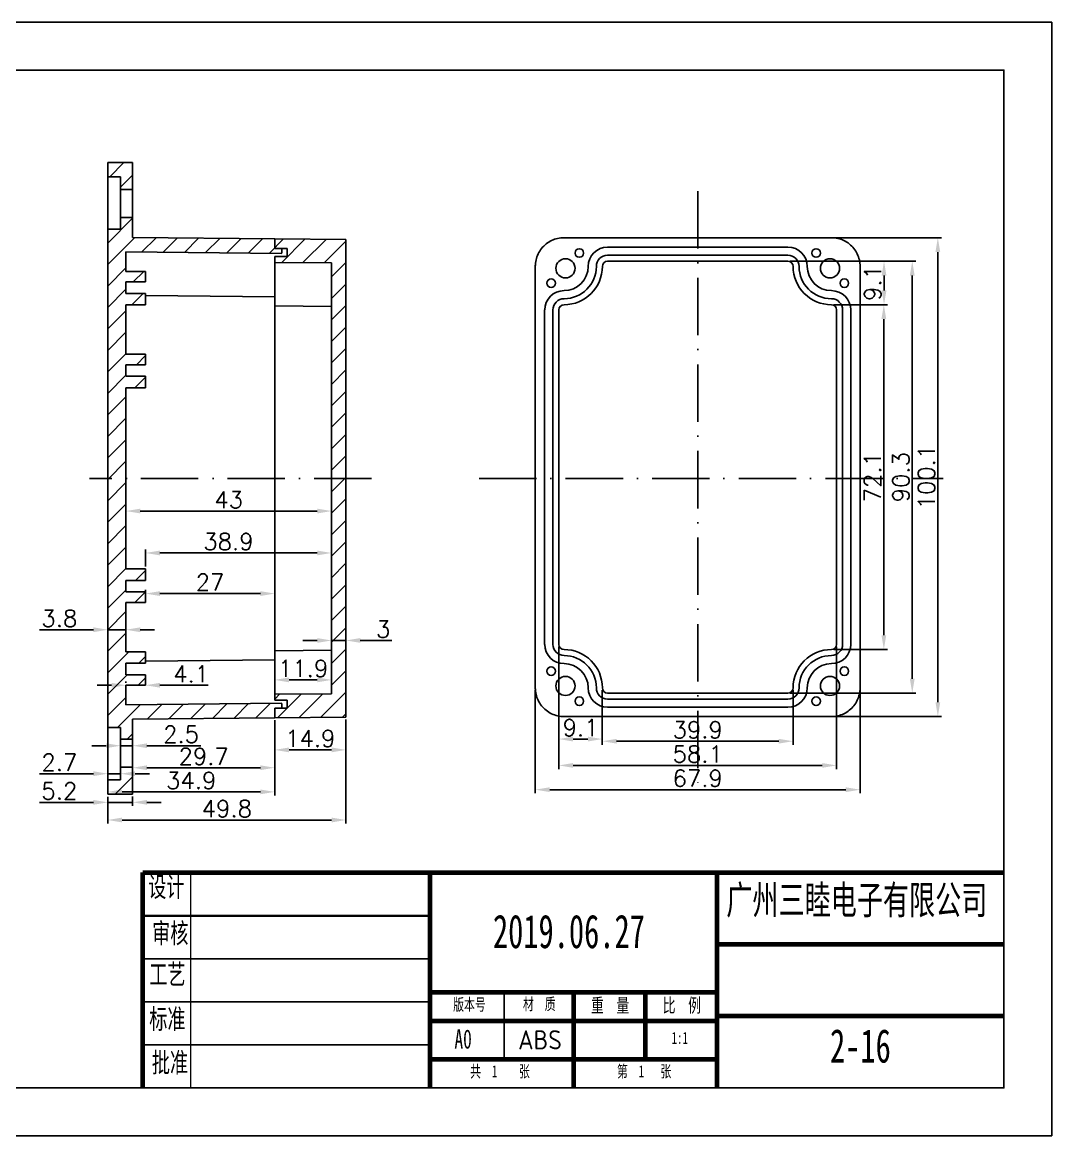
# Model space of a CAD drawing. Header units: millimetres. Extents: x -3078 to -2716, y 3168 to 3401.
# Drawn here: x -2931.1 to -2715.8, y 3168.4 to 3401.2 of the extents above; entities that cross this region are included whole.
import ezdxf

# ---------------------------------------------------------------- set-up
doc = ezdxf.new("R2010")
doc.units = ezdxf.units.MM
doc.linetypes.add('ACAD_ISO02W100', pattern=[15, 12, -3])
doc.linetypes.add('ACAD_ISO10W100', pattern=[18, 12, -3, 0, -3])
for name, color, linetype in [('02___PRT_ALL_AXES', 7, 'Continuous'), ('中心线', 1, 'ACAD_ISO10W100'), ('假想线', 6, 'ACAD_ISO02W100')]:
    doc.layers.add(name, color=color, linetype=linetype)
for name, color, linetype, lineweight in [('CAXA0', 7, 'Continuous', 70), ('图框_外框线', 7, 'Continuous', 0), ('标注', 3, 'Continuous', 0), ('绘图', 7, 'Continuous', 35)]:
    doc.layers.add(name, color=color, linetype=linetype, lineweight=lineweight)
doc.styles.get("Standard").update_dxf_attribs({"font": 'txt.shx'})
doc.styles.add('字母与数字', font='isocp.shx', dxfattribs={"height": 0.96, "bigfont": '@extfont2.shx'})
doc.styles.add('标准', font='', dxfattribs={"width": 0.667})
doc.styles.get('标准').set_extended_font_data('FangSong_GB2312')
doc.dimstyles.new('ISO-25', dxfattribs={"dimtxt": 2.5, "dimasz": 2, "dimexe": 1.25, "dimexo": 0.625, "dimtad": 1, "dimdsep": 46, "dimtxsty": 'Standard', "dimcen": 2.5, "dimclrt": 256, "dimadec": 0, "dimazin": 0, "dimtfac": 1, "dimtmove": 0, "dimatfit": 3, "dimfxl": 1, "dimarcsym": 0})

# ---------------------------------------------------------------- blocks, each defined once
blk = doc.blocks.new('*D42')
at = {"layer": 'Defpoints', "color": 0, "lineweight": 25, "transparency": 16777216}
for p in [(-2818.9, 3271.15), (-2809.8, 3262.05), (-2809.8, 3251.35)]:
    blk.add_point(p, dxfattribs=at)
at = {"layer": '标注', "color": 0, "lineweight": -2, "transparency": 16777216}
for p, q in [((-2818.9, 3270.65), (-2818.9, 3250.6)), ((-2809.8, 3261.55), (-2809.8, 3250.6)), ((-2815.9, 3251.35), (-2812.8, 3251.35))]:
    blk.add_line(p, q, dxfattribs=at)
at = {"layer": '标注', "color": 0, "lineweight": 25, "transparency": 16777216}
for points in [[(-2815.9, 3251.85), (-2815.9, 3250.85), (-2818.9, 3251.35)], [(-2812.8, 3251.85), (-2812.8, 3250.85), (-2809.8, 3251.35)]]:
    blk.add_solid(points, dxfattribs=at)
at = {"layer": '标注', "lineweight": 25, "transparency": 16777216, "insert": (-2814.35, 3253.73), "char_height": 3.5, "attachment_point": 5}
blk.add_mtext('9.1', dxfattribs=at)
blk = doc.blocks.new('*D43')
at = {"layer": 'Defpoints', "color": 0, "lineweight": 25, "transparency": 16777216}
for p in [(-2809.8, 3262.05), (-2769.91, 3262.05), (-2769.91, 3250.9)]:
    blk.add_point(p, dxfattribs=at)
at = {"layer": '标注', "color": 0, "lineweight": -2, "transparency": 16777216}
for p, q in [((-2809.8, 3261.55), (-2809.8, 3250.15)), ((-2769.91, 3261.55), (-2769.91, 3250.15)), ((-2806.8, 3250.9), (-2772.91, 3250.9))]:
    blk.add_line(p, q, dxfattribs=at)
at = {"layer": '标注', "color": 0, "lineweight": 25, "transparency": 16777216}
for points in [[(-2806.8, 3251.4), (-2806.8, 3250.4), (-2809.8, 3250.9)], [(-2772.91, 3251.4), (-2772.91, 3250.4), (-2769.91, 3250.9)]]:
    blk.add_solid(points, dxfattribs=at)
at = {"layer": '标注', "lineweight": 25, "transparency": 16777216, "insert": (-2789.85, 3253.27), "char_height": 3.5, "attachment_point": 5}
blk.add_mtext('39.9', dxfattribs=at)
blk = doc.blocks.new('*D44')
at = {"layer": 'Defpoints', "color": 0, "lineweight": 25, "transparency": 16777216}
for p in [(-2818.9, 3271.15), (-2760.81, 3271.15), (-2760.81, 3245.84)]:
    blk.add_point(p, dxfattribs=at)
at = {"layer": '标注', "color": 0, "lineweight": -2, "transparency": 16777216}
for p, q in [((-2818.9, 3270.65), (-2818.9, 3245.09)), ((-2760.81, 3270.65), (-2760.81, 3245.09)), ((-2815.9, 3245.84), (-2763.81, 3245.84))]:
    blk.add_line(p, q, dxfattribs=at)
at = {"layer": '标注', "color": 0, "lineweight": 25, "transparency": 16777216}
for points in [[(-2815.9, 3246.34), (-2815.9, 3245.34), (-2818.9, 3245.84)], [(-2763.81, 3246.34), (-2763.81, 3245.34), (-2760.81, 3245.84)]]:
    blk.add_solid(points, dxfattribs=at)
at = {"layer": '标注', "lineweight": 25, "transparency": 16777216, "insert": (-2789.85, 3248.21), "char_height": 3.5, "attachment_point": 5}
blk.add_mtext('58.1', dxfattribs=at)
blk = doc.blocks.new('*D45')
at = {"layer": 'Defpoints', "color": 0, "lineweight": 25, "transparency": 16777216}
for p in [(-2823.8, 3262.05), (-2755.9, 3262.05), (-2755.9, 3240.77)]:
    blk.add_point(p, dxfattribs=at)
at = {"layer": '标注', "color": 0, "lineweight": -2, "transparency": 16777216}
for p, q in [((-2823.8, 3261.55), (-2823.8, 3240.02)), ((-2755.9, 3261.55), (-2755.9, 3240.02)), ((-2820.8, 3240.77), (-2758.9, 3240.77))]:
    blk.add_line(p, q, dxfattribs=at)
at = {"layer": '标注', "color": 0, "lineweight": 25, "transparency": 16777216}
for points in [[(-2820.8, 3241.27), (-2820.8, 3240.27), (-2823.8, 3240.77)], [(-2758.9, 3241.27), (-2758.9, 3240.27), (-2755.9, 3240.77)]]:
    blk.add_solid(points, dxfattribs=at)
at = {"layer": '标注', "lineweight": 25, "transparency": 16777216, "insert": (-2789.85, 3243.15), "char_height": 3.5, "attachment_point": 5}
blk.add_mtext('67.9', dxfattribs=at)
blk = doc.blocks.new('*D46')
at = {"layer": 'Defpoints', "color": 0, "lineweight": 25, "transparency": 16777216}
for p in [(-2771, 3351.24), (-2761.9, 3342.14), (-2750.9, 3342.14)]:
    blk.add_point(p, dxfattribs=at)
at = {"layer": '标注', "color": 0, "lineweight": -2, "transparency": 16777216}
for p, q in [((-2770.5, 3351.24), (-2750.15, 3351.24)), ((-2750.9, 3348.24), (-2750.9, 3345.14)), ((-2761.4, 3342.14), (-2750.15, 3342.14))]:
    blk.add_line(p, q, dxfattribs=at)
at = {"layer": '标注', "color": 0, "lineweight": 25, "transparency": 16777216}
for points in [[(-2751.4, 3348.24), (-2750.4, 3348.24), (-2750.9, 3351.24)], [(-2751.4, 3345.14), (-2750.4, 3345.14), (-2750.9, 3342.14)]]:
    blk.add_solid(points, dxfattribs=at)
at = {"layer": '标注', "lineweight": 25, "transparency": 16777216, "insert": (-2753.27, 3346.69), "char_height": 3.5, "attachment_point": 5, "rotation": 90}
blk.add_mtext('9.1', dxfattribs=at)
blk = doc.blocks.new('*D47')
at = {"layer": 'Defpoints', "color": 0, "lineweight": 25, "transparency": 16777216}
for p in [(-2761.9, 3342.14), (-2761.9, 3270.06), (-2750.94, 3270.06)]:
    blk.add_point(p, dxfattribs=at)
at = {"layer": '标注', "color": 0, "lineweight": -2, "transparency": 16777216}
for p, q in [((-2761.4, 3342.14), (-2750.19, 3342.14)), ((-2750.94, 3339.14), (-2750.94, 3273.06)), ((-2761.4, 3270.06), (-2750.19, 3270.06))]:
    blk.add_line(p, q, dxfattribs=at)
at = {"layer": '标注', "color": 0, "lineweight": 25, "transparency": 16777216}
for points in [[(-2751.44, 3339.14), (-2750.44, 3339.14), (-2750.94, 3342.14)], [(-2751.44, 3273.06), (-2750.44, 3273.06), (-2750.94, 3270.06)]]:
    blk.add_solid(points, dxfattribs=at)
at = {"layer": '标注', "lineweight": 25, "transparency": 16777216, "insert": (-2753.31, 3306.1), "char_height": 3.5, "attachment_point": 5, "rotation": 90}
blk.add_mtext('72.1', dxfattribs=at)
blk = doc.blocks.new('*D48')
at = {"layer": 'Defpoints', "color": 0, "lineweight": 25, "transparency": 16777216}
for p in [(-2771, 3351.24), (-2771, 3260.96), (-2745, 3260.96)]:
    blk.add_point(p, dxfattribs=at)
at = {"layer": '标注', "color": 0, "lineweight": -2, "transparency": 16777216}
for p, q in [((-2770.5, 3351.24), (-2744.25, 3351.24)), ((-2745, 3348.24), (-2745, 3263.96)), ((-2770.5, 3260.96), (-2744.25, 3260.96))]:
    blk.add_line(p, q, dxfattribs=at)
at = {"layer": '标注', "color": 0, "lineweight": 25, "transparency": 16777216}
for points in [[(-2745.5, 3348.24), (-2744.5, 3348.24), (-2745, 3351.24)], [(-2745.5, 3263.96), (-2744.5, 3263.96), (-2745, 3260.96)]]:
    blk.add_solid(points, dxfattribs=at)
at = {"layer": '标注', "lineweight": 25, "transparency": 16777216, "insert": (-2747.37, 3306.1), "char_height": 3.5, "attachment_point": 5, "rotation": 90}
blk.add_mtext('90.3', dxfattribs=at)
blk = doc.blocks.new('*D49')
at = {"layer": 'Defpoints', "color": 0, "lineweight": 25, "transparency": 16777216}
for p in [(-2761.9, 3356.15), (-2761.9, 3256.05), (-2739.65, 3256.05)]:
    blk.add_point(p, dxfattribs=at)
at = {"layer": '标注', "color": 0, "lineweight": -2, "transparency": 16777216}
for p, q in [((-2761.4, 3356.15), (-2738.9, 3356.15)), ((-2739.65, 3353.15), (-2739.65, 3259.05)), ((-2761.4, 3256.05), (-2738.9, 3256.05))]:
    blk.add_line(p, q, dxfattribs=at)
at = {"layer": '标注', "color": 0, "lineweight": 25, "transparency": 16777216}
for points in [[(-2740.15, 3353.15), (-2739.15, 3353.15), (-2739.65, 3356.15)], [(-2740.15, 3259.05), (-2739.15, 3259.05), (-2739.65, 3256.05)]]:
    blk.add_solid(points, dxfattribs=at)
at = {"layer": '标注', "lineweight": 25, "transparency": 16777216, "insert": (-2742.03, 3306.1), "char_height": 3.5, "attachment_point": 5, "rotation": 90}
blk.add_mtext('100.1', dxfattribs=at)
blk = doc.blocks.new('*D104')
at = {"layer": 'Defpoints', "color": 0, "lineweight": 25, "transparency": 16777216}
for p in [(-2913.19, 3244.11), (-2913.19, 3242.8), (-2910.49, 3242.8)]:
    blk.add_point(p, dxfattribs=at)
at = {"layer": '标注', "color": 0, "lineweight": -2, "transparency": 16777216}
for p, q in [((-2913.19, 3243.3), (-2913.19, 3244.86)), ((-2910.49, 3243.3), (-2910.49, 3244.86)), ((-2916.19, 3244.11), (-2927.44, 3244.11)), ((-2910.49, 3244.11), (-2913.19, 3244.11)), ((-2907.49, 3244.11), (-2904.49, 3244.11))]:
    blk.add_line(p, q, dxfattribs=at)
at = {"layer": '标注', "color": 0, "lineweight": 25, "transparency": 16777216}
for points in [[(-2916.19, 3244.61), (-2916.19, 3243.61), (-2913.19, 3244.11)], [(-2907.49, 3244.61), (-2907.49, 3243.61), (-2910.49, 3244.11)]]:
    blk.add_solid(points, dxfattribs=at)
at = {"layer": '标注', "lineweight": 25, "transparency": 16777216, "insert": (-2923.31, 3246.49), "char_height": 3.5, "attachment_point": 5}
blk.add_mtext('2.7', dxfattribs=at)
blk = doc.blocks.new('*D105')
at = {"layer": 'Defpoints', "color": 0, "lineweight": 25, "transparency": 16777216}
for p in [(-2910.49, 3251.3), (-2907.99, 3251.3), (-2907.99, 3249.96)]:
    blk.add_point(p, dxfattribs=at)
at = {"layer": '标注', "color": 0, "lineweight": -2, "transparency": 16777216}
for p, q in [((-2913.49, 3249.96), (-2916.49, 3249.96)), ((-2910.49, 3250.8), (-2910.49, 3249.21)), ((-2910.49, 3249.96), (-2907.99, 3249.96)), ((-2907.99, 3250.8), (-2907.99, 3249.21)), ((-2904.99, 3249.96), (-2893.74, 3249.96))]:
    blk.add_line(p, q, dxfattribs=at)
at = {"layer": '标注', "color": 0, "lineweight": 25, "transparency": 16777216}
for points in [[(-2913.49, 3250.46), (-2913.49, 3249.46), (-2910.49, 3249.96)], [(-2904.99, 3250.46), (-2904.99, 3249.46), (-2907.99, 3249.96)]]:
    blk.add_solid(points, dxfattribs=at)
at = {"layer": '标注', "lineweight": 25, "transparency": 16777216, "insert": (-2897.86, 3252.34), "char_height": 3.5, "attachment_point": 5}
blk.add_mtext('2.5', dxfattribs=at)
blk = doc.blocks.new('*D106')
at = {"layer": 'Defpoints', "color": 0, "lineweight": 25, "transparency": 16777216}
for p in [(-2907.99, 3255.5), (-2878.29, 3255.8), (-2878.29, 3245.36)]:
    blk.add_point(p, dxfattribs=at)
at = {"layer": '标注', "color": 0, "lineweight": -2, "transparency": 16777216}
for p, q in [((-2907.99, 3255), (-2907.99, 3244.61)), ((-2878.29, 3255.3), (-2878.29, 3244.61)), ((-2904.99, 3245.36), (-2881.29, 3245.36))]:
    blk.add_line(p, q, dxfattribs=at)
at = {"layer": '标注', "color": 0, "lineweight": 25, "transparency": 16777216}
for points in [[(-2904.99, 3245.86), (-2904.99, 3244.86), (-2907.99, 3245.36)], [(-2881.29, 3245.86), (-2881.29, 3244.86), (-2878.29, 3245.36)]]:
    blk.add_solid(points, dxfattribs=at)
at = {"layer": '标注', "lineweight": 25, "transparency": 16777216, "insert": (-2893.14, 3247.73), "char_height": 3.5, "attachment_point": 5}
blk.add_mtext('29.7', dxfattribs=at)
blk = doc.blocks.new('*D107')
at = {"layer": 'Defpoints', "color": 0, "lineweight": 25, "transparency": 16777216}
for p in [(-2878.29, 3255.8), (-2863.39, 3255.95), (-2863.39, 3249.09)]:
    blk.add_point(p, dxfattribs=at)
at = {"layer": '标注', "color": 0, "lineweight": -2, "transparency": 16777216}
for p, q in [((-2878.29, 3255.3), (-2878.29, 3248.34)), ((-2863.39, 3255.45), (-2863.39, 3248.34)), ((-2875.29, 3249.09), (-2866.39, 3249.09))]:
    blk.add_line(p, q, dxfattribs=at)
at = {"layer": '标注', "color": 0, "lineweight": 25, "transparency": 16777216}
for points in [[(-2875.29, 3249.59), (-2875.29, 3248.59), (-2878.29, 3249.09)], [(-2866.39, 3249.59), (-2866.39, 3248.59), (-2863.39, 3249.09)]]:
    blk.add_solid(points, dxfattribs=at)
at = {"layer": '标注', "lineweight": 25, "transparency": 16777216, "insert": (-2870.84, 3251.46), "char_height": 3.5, "attachment_point": 5}
blk.add_mtext('14.9', dxfattribs=at)
blk = doc.blocks.new('*D108')
at = {"layer": 'Defpoints', "color": 0, "lineweight": 25, "transparency": 16777216}
for p in [(-2913.19, 3239.8), (-2907.99, 3239.85), (-2907.99, 3238.12)]:
    blk.add_point(p, dxfattribs=at)
at = {"layer": '标注', "color": 0, "lineweight": -2, "transparency": 16777216}
for p, q in [((-2916.19, 3238.12), (-2927.44, 3238.12)), ((-2913.19, 3239.3), (-2913.19, 3237.37)), ((-2907.99, 3238.12), (-2913.19, 3238.12)), ((-2907.99, 3239.35), (-2907.99, 3237.37)), ((-2904.99, 3238.12), (-2901.99, 3238.12))]:
    blk.add_line(p, q, dxfattribs=at)
at = {"layer": '标注', "color": 0, "lineweight": 25, "transparency": 16777216}
for points in [[(-2916.19, 3238.62), (-2916.19, 3237.62), (-2913.19, 3238.12)], [(-2904.99, 3238.62), (-2904.99, 3237.62), (-2907.99, 3238.12)]]:
    blk.add_solid(points, dxfattribs=at)
at = {"layer": '标注', "lineweight": 25, "transparency": 16777216, "insert": (-2923.31, 3240.49), "char_height": 3.5, "attachment_point": 5}
blk.add_mtext('5.2', dxfattribs=at)
blk = doc.blocks.new('*D109')
at = {"layer": 'Defpoints', "color": 0, "lineweight": 25, "transparency": 16777216}
for p in [(-2863.39, 3255.95), (-2913.19, 3239.8), (-2863.39, 3234.43)]:
    blk.add_point(p, dxfattribs=at)
at = {"layer": '标注', "color": 0, "lineweight": -2, "transparency": 16777216}
for p, q in [((-2863.39, 3255.45), (-2863.39, 3233.68)), ((-2913.19, 3239.3), (-2913.19, 3233.68)), ((-2910.19, 3234.43), (-2866.39, 3234.43))]:
    blk.add_line(p, q, dxfattribs=at)
at = {"layer": '标注', "color": 0, "lineweight": 25, "transparency": 16777216}
for points in [[(-2910.19, 3234.93), (-2910.19, 3233.93), (-2913.19, 3234.43)], [(-2866.39, 3234.93), (-2866.39, 3233.93), (-2863.39, 3234.43)]]:
    blk.add_solid(points, dxfattribs=at)
at = {"layer": '标注', "lineweight": 25, "transparency": 16777216, "insert": (-2888.29, 3236.8), "char_height": 3.5, "attachment_point": 5}
blk.add_mtext('49.8', dxfattribs=at)
blk = doc.blocks.new('*D110')
at = {"layer": 'Defpoints', "color": 0, "lineweight": 25, "transparency": 16777216}
for p in [(-2878.29, 3255.8), (-2878.29, 3240.31), (-2913.19, 3239.8)]:
    blk.add_point(p, dxfattribs=at)
at = {"layer": '标注', "color": 0, "lineweight": -2, "transparency": 16777216}
for p, q in [((-2878.29, 3255.3), (-2878.29, 3239.56)), ((-2913.19, 3240.3), (-2913.19, 3241.06)), ((-2910.19, 3240.31), (-2881.29, 3240.31))]:
    blk.add_line(p, q, dxfattribs=at)
at = {"layer": '标注', "color": 0, "lineweight": 25, "transparency": 16777216}
for points in [[(-2910.19, 3240.81), (-2910.19, 3239.81), (-2913.19, 3240.31)], [(-2881.29, 3240.81), (-2881.29, 3239.81), (-2878.29, 3240.31)]]:
    blk.add_solid(points, dxfattribs=at)
at = {"layer": '标注', "lineweight": 25, "transparency": 16777216, "insert": (-2895.74, 3242.68), "char_height": 3.5, "attachment_point": 5}
blk.add_mtext('34.9', dxfattribs=at)
blk = doc.blocks.new('*D111')
at = {"layer": 'Defpoints', "color": 0, "lineweight": 25, "transparency": 16777216}
for p in [(-2909.39, 3262.6), (-2905.29, 3262.6), (-2905.29, 3262.6)]:
    blk.add_point(p, dxfattribs=at)
at = {"layer": '标注', "color": 0, "lineweight": -2, "transparency": 16777216}
for p, q in [((-2909.39, 3263.1), (-2909.39, 3263.35)), ((-2905.29, 3263.1), (-2905.29, 3263.35)), ((-2912.39, 3262.6), (-2915.39, 3262.6)), ((-2909.39, 3262.6), (-2905.29, 3262.6)), ((-2902.29, 3262.6), (-2892.2, 3262.6))]:
    blk.add_line(p, q, dxfattribs=at)
at = {"layer": '标注', "color": 0, "lineweight": 25, "transparency": 16777216}
for points in [[(-2912.39, 3263.1), (-2912.39, 3262.1), (-2909.39, 3262.6)], [(-2902.29, 3263.1), (-2902.29, 3262.1), (-2905.29, 3262.6)]]:
    blk.add_solid(points, dxfattribs=at)
at = {"layer": '标注', "lineweight": 25, "transparency": 16777216, "insert": (-2895.75, 3264.97), "char_height": 3.5, "attachment_point": 5}
blk.add_mtext('4.1', dxfattribs=at)
blk = doc.blocks.new('*D112')
at = {"layer": 'Defpoints', "color": 0, "lineweight": 25, "transparency": 16777216}
for p in [(-2913.19, 3274.2), (-2913.19, 3269.6), (-2909.39, 3269.6)]:
    blk.add_point(p, dxfattribs=at)
at = {"layer": '标注', "color": 0, "lineweight": -2, "transparency": 16777216}
for p, q in [((-2913.19, 3270.1), (-2913.19, 3274.95)), ((-2909.39, 3270.1), (-2909.39, 3274.95)), ((-2916.19, 3274.2), (-2927.44, 3274.2)), ((-2909.39, 3274.2), (-2913.19, 3274.2)), ((-2906.39, 3274.2), (-2903.39, 3274.2))]:
    blk.add_line(p, q, dxfattribs=at)
at = {"layer": '标注', "color": 0, "lineweight": 25, "transparency": 16777216}
for points in [[(-2916.19, 3274.7), (-2916.19, 3273.7), (-2913.19, 3274.2)], [(-2906.39, 3274.7), (-2906.39, 3273.7), (-2909.39, 3274.2)]]:
    blk.add_solid(points, dxfattribs=at)
at = {"layer": '标注', "lineweight": 25, "transparency": 16777216, "insert": (-2923.31, 3276.57), "char_height": 3.5, "attachment_point": 5}
blk.add_mtext('3.8', dxfattribs=at)
blk = doc.blocks.new('*D113')
at = {"layer": 'Defpoints', "color": 0, "lineweight": 25, "transparency": 16777216}
for p in [(-2878.29, 3281.76), (-2905.29, 3279.9), (-2878.29, 3279.9)]:
    blk.add_point(p, dxfattribs=at)
at = {"layer": '标注', "color": 0, "lineweight": -2, "transparency": 16777216}
for p, q in [((-2905.29, 3280.4), (-2905.29, 3282.51)), ((-2902.29, 3281.76), (-2881.29, 3281.76)), ((-2878.29, 3280.4), (-2878.29, 3282.51))]:
    blk.add_line(p, q, dxfattribs=at)
at = {"layer": '标注', "color": 0, "lineweight": 25, "transparency": 16777216}
for points in [[(-2902.29, 3282.26), (-2902.29, 3281.26), (-2905.29, 3281.76)], [(-2881.29, 3282.26), (-2881.29, 3281.26), (-2878.29, 3281.76)]]:
    blk.add_solid(points, dxfattribs=at)
at = {"layer": '标注', "lineweight": 25, "transparency": 16777216, "insert": (-2891.79, 3284.13), "char_height": 3.5, "attachment_point": 5}
blk.add_mtext('27', dxfattribs=at)
blk = doc.blocks.new('*D114')
at = {"layer": 'Defpoints', "color": 0, "lineweight": 25, "transparency": 16777216}
for p in [(-2866.39, 3263.72), (-2866.39, 3260.82), (-2878.29, 3260.7)]:
    blk.add_point(p, dxfattribs=at)
at = {"layer": '标注', "color": 0, "lineweight": -2, "transparency": 16777216}
for p, q in [((-2878.29, 3261.2), (-2878.29, 3264.47)), ((-2875.29, 3263.72), (-2869.39, 3263.72)), ((-2866.39, 3261.32), (-2866.39, 3264.47))]:
    blk.add_line(p, q, dxfattribs=at)
at = {"layer": '标注', "color": 0, "lineweight": 25, "transparency": 16777216}
for points in [[(-2875.29, 3264.22), (-2875.29, 3263.22), (-2878.29, 3263.72)], [(-2869.39, 3264.22), (-2869.39, 3263.22), (-2866.39, 3263.72)]]:
    blk.add_solid(points, dxfattribs=at)
at = {"layer": '标注', "lineweight": 25, "transparency": 16777216, "insert": (-2872.34, 3266.1), "char_height": 3.5, "attachment_point": 5}
blk.add_mtext('11.9', dxfattribs=at)
blk = doc.blocks.new('*D115')
at = {"layer": 'Defpoints', "color": 0, "lineweight": 25, "transparency": 16777216}
for p in [(-2863.39, 3271.96), (-2866.39, 3269.92), (-2863.39, 3269.95)]:
    blk.add_point(p, dxfattribs=at)
at = {"layer": '标注', "color": 0, "lineweight": -2, "transparency": 16777216}
for p, q in [((-2866.39, 3270.42), (-2866.39, 3272.71)), ((-2863.39, 3270.45), (-2863.39, 3272.71)), ((-2869.39, 3271.96), (-2872.39, 3271.96)), ((-2866.39, 3271.96), (-2863.39, 3271.96)), ((-2860.39, 3271.96), (-2853.8, 3271.96))]:
    blk.add_line(p, q, dxfattribs=at)
at = {"layer": '标注', "color": 0, "lineweight": 25, "transparency": 16777216}
for points in [[(-2869.39, 3272.46), (-2869.39, 3271.46), (-2866.39, 3271.96)], [(-2860.39, 3272.46), (-2860.39, 3271.46), (-2863.39, 3271.96)]]:
    blk.add_solid(points, dxfattribs=at)
at = {"layer": '标注', "lineweight": 25, "transparency": 16777216, "insert": (-2855.6, 3274.33), "char_height": 3.5, "attachment_point": 5}
blk.add_mtext('3', dxfattribs=at)
blk = doc.blocks.new('*D116')
at = {"layer": 'Defpoints', "color": 0, "lineweight": 25, "transparency": 16777216}
for p in [(-2866.39, 3290.25), (-2905.29, 3286.9), (-2866.39, 3286.9)]:
    blk.add_point(p, dxfattribs=at)
at = {"layer": '标注', "color": 0, "lineweight": -2, "transparency": 16777216}
for p, q in [((-2905.29, 3287.4), (-2905.29, 3291)), ((-2902.29, 3290.25), (-2869.39, 3290.25)), ((-2866.39, 3287.4), (-2866.39, 3291))]:
    blk.add_line(p, q, dxfattribs=at)
at = {"layer": '标注', "color": 0, "lineweight": 25, "transparency": 16777216}
for points in [[(-2902.29, 3290.75), (-2902.29, 3289.75), (-2905.29, 3290.25)], [(-2869.39, 3290.75), (-2869.39, 3289.75), (-2866.39, 3290.25)]]:
    blk.add_solid(points, dxfattribs=at)
at = {"layer": '标注', "lineweight": 25, "transparency": 16777216, "insert": (-2887.96, 3292.63), "char_height": 3.5, "attachment_point": 5}
blk.add_mtext('38.9', dxfattribs=at)
blk = doc.blocks.new('*D117')
at = {"layer": 'Defpoints', "color": 0, "lineweight": 25, "transparency": 16777216}
for p in [(-2909.39, 3305.85), (-2866.39, 3305.85), (-2866.39, 3299.01)]:
    blk.add_point(p, dxfattribs=at)
at = {"layer": '标注', "color": 0, "lineweight": -2, "transparency": 16777216}
for p, q in [((-2909.39, 3305.35), (-2909.39, 3298.26)), ((-2866.39, 3305.35), (-2866.39, 3298.26)), ((-2906.39, 3299.01), (-2869.39, 3299.01))]:
    blk.add_line(p, q, dxfattribs=at)
at = {"layer": '标注', "color": 0, "lineweight": 25, "transparency": 16777216}
for points in [[(-2906.39, 3299.51), (-2906.39, 3298.51), (-2909.39, 3299.01)], [(-2869.39, 3299.51), (-2869.39, 3298.51), (-2866.39, 3299.01)]]:
    blk.add_solid(points, dxfattribs=at)
at = {"layer": '标注', "lineweight": 25, "transparency": 16777216, "insert": (-2887.89, 3301.38), "char_height": 3.5, "attachment_point": 5}
blk.add_mtext('43', dxfattribs=at)
blk = doc.blocks.new('CAXBLOCK32')
at = {"color": 0, "linetype": 'Continuous', "lineweight": 25, "insert": (141.96, -96.2), "char_height": 6, "attachment_point": 1, "style": '标准'}
blk.add_mtext('{\\fMicrosoft YaHei|b0|i0|c134|p34;广州三睦电子有限公司}', dxfattribs=at)
blk = doc.blocks.new('CAXBLOCK36')
at = {"color": 0, "linetype": 'Continuous', "lineweight": 25, "insert": (130.54, -126.79), "char_height": 2.5, "attachment_point": 1, "style": '标准'}
blk.add_mtext('\\fFangSong_GB2312|b0|i0|p34;1:1', dxfattribs=at)

msp = doc.modelspace()

# ---------------------------------------------------------------- hatches: boundary and pattern name
at = {"layer": '绘图', "lineweight": 25}
h = msp.add_hatch(dxfattribs=at)
h.set_pattern_fill('ANSI31', color=2)
h.paths.add_polyline_path([(-2878.29, 3355.9), (-2907.99, 3356.2), (-2907.99, 3360.4), (-2910.49, 3360.4), (-2910.49, 3357.9), (-2913.19, 3357.9), (-2913.19, 3305.85), (-2909.39, 3305.85), (-2909.39, 3324.8), (-2905.29, 3324.8), (-2905.29, 3327.2), (-2909.39, 3327.2), (-2909.39, 3329.6), (-2905.29, 3329.6), (-2905.29, 3331.8), (-2909.39, 3331.8), (-2909.39, 3342.1), (-2905.29, 3342.1), (-2905.29, 3344.5), (-2909.39, 3344.5), (-2909.39, 3346.9), (-2905.29, 3346.9), (-2905.29, 3349.1), (-2909.39, 3349.1), (-2909.39, 3353.21), (-2876.79, 3352.88), (-2876.79, 3353.9), (-2878.29, 3353.9)])
h.paths.add_polyline_path([(-2907.99, 3371.85), (-2913.19, 3371.9), (-2913.19, 3368.9), (-2910.49, 3368.9), (-2910.49, 3366.2), (-2907.99, 3366.2)])
h.paths.add_polyline_path([(-2863.39, 3355.75), (-2878.29, 3355.9), (-2878.29, 3353.9), (-2876.79, 3353.9), (-2875.69, 3353.9), (-2875.69, 3352.2), (-2878.29, 3352.2), (-2878.29, 3351), (-2866.39, 3350.88), (-2866.39, 3305.85), (-2863.39, 3305.85)])
h.paths.add_polyline_path([(-2863.39, 3305.85), (-2866.39, 3305.85), (-2866.39, 3260.82), (-2878.29, 3260.7), (-2878.29, 3259.5), (-2875.69, 3259.5), (-2875.69, 3257.8), (-2878.29, 3257.8), (-2878.29, 3255.8), (-2863.39, 3255.95)])
h.paths.add_polyline_path([(-2878.29, 3257.8), (-2876.79, 3257.8), (-2876.79, 3258.82), (-2909.39, 3258.49), (-2909.39, 3262.6), (-2905.29, 3262.6), (-2905.29, 3264.8), (-2909.39, 3264.8), (-2909.39, 3267.2), (-2905.29, 3267.2), (-2905.29, 3269.6), (-2909.39, 3269.6), (-2909.39, 3279.9), (-2905.29, 3279.9), (-2905.29, 3282.1), (-2909.39, 3282.1), (-2909.39, 3284.5), (-2905.29, 3284.5), (-2905.29, 3286.9), (-2909.39, 3286.9), (-2909.39, 3305.85), (-2913.19, 3305.85), (-2913.19, 3253.8), (-2910.49, 3253.8), (-2910.49, 3251.3), (-2907.99, 3251.3), (-2907.99, 3255.5), (-2878.29, 3255.8)])
h.paths.add_polyline_path([(-2907.99, 3245.5), (-2910.49, 3245.5), (-2910.49, 3242.8), (-2913.19, 3242.8), (-2913.19, 3239.8), (-2907.99, 3239.85)])

# ---------------------------------------------------------------- linework, layer by layer
at = {"color": 7, "linetype": 'Continuous', "lineweight": 25}
for p, q in [((-2789.85, 3356.15), (-2817.81, 3356.15)), ((-2808.7, 3354.19), (-2789.85, 3354.19)), ((-2789.85, 3356.15), (-2761.9, 3356.15)), ((-2771, 3354.19), (-2789.85, 3354.19)), ((-2808.7, 3352.49), (-2789.85, 3352.49)), ((-2771, 3352.49), (-2789.85, 3352.49)), ((-2808.7, 3351.24), (-2789.85, 3351.24)), ((-2771, 3351.24), (-2789.85, 3351.24)), ((-2755.9, 3350.15), (-2755.9, 3305.6)), ((-2821.85, 3305.6), (-2821.85, 3341.05)), ((-2820.15, 3305.6), (-2820.15, 3341.05)), ((-2818.9, 3305.6), (-2818.9, 3341.05)), ((-2760.81, 3305.6), (-2760.81, 3341.05)), ((-2759.56, 3305.6), (-2759.56, 3341.05)), ((-2757.86, 3305.6), (-2757.86, 3341.05)), ((-2821.85, 3305.6), (-2821.85, 3271.15)), ((-2820.15, 3305.6), (-2820.15, 3271.15)), ((-2818.9, 3305.6), (-2818.9, 3271.15)), ((-2760.81, 3305.6), (-2760.81, 3271.15)), ((-2759.56, 3305.6), (-2759.56, 3271.15)), ((-2757.86, 3305.6), (-2757.86, 3271.15)), ((-2755.9, 3262.05), (-2755.9, 3305.6)), ((-2808.7, 3260.96), (-2789.85, 3260.96)), ((-2771, 3260.96), (-2789.85, 3260.96)), ((-2808.7, 3259.71), (-2789.85, 3259.71)), ((-2771, 3259.71), (-2789.85, 3259.71)), ((-2808.7, 3258.01), (-2789.85, 3258.01)), ((-2771, 3258.01), (-2789.85, 3258.01)), ((-2789.85, 3256.05), (-2817.81, 3256.05)), ((-2789.85, 3256.05), (-2761.9, 3256.05))]:
    msp.add_line(p, q, dxfattribs=at)
at = {"lineweight": 35}
msp.add_line((-2905.84, 3214.43), (-2845.84, 3214.43), dxfattribs=at)
for p, q in [((-2905.84, 3205.43), (-2845.84, 3205.43)), ((-2905.84, 3196.43), (-2845.84, 3196.43)), ((-2905.84, 3187.43), (-2845.84, 3187.43))]:
    msp.add_line(p, q)
at = {"color": 7, "linetype": 'Continuous', "lineweight": 25}
for centre, radius, start, end in [((-2808.7, 3350.15), 4.04, 90, 180), ((-2771, 3350.15), 4.04, 0, 90), ((-2808.7, 3350.15), 2.34, 90, 180), ((-2771, 3350.15), 2.34, 0, 90), ((-2817.8, 3350.15), 8.01, 270, 360), ((-2817.8, 3350.15), 6.76, 270, 360), ((-2817.8, 3350.15), 5.06, 270, 360), ((-2808.7, 3350.15), 1.09, 90, 180), ((-2771, 3350.15), 1.09, 0, 90), ((-2761.9, 3350.15), 8.01, 180, 270), ((-2761.9, 3350.15), 6.76, 180, 270), ((-2761.9, 3350.15), 5.06, 180, 270), ((-2817.8, 3341.05), 4.04, 90, 180), ((-2761.9, 3341.05), 4.04, 0, 90), ((-2817.8, 3341.05), 2.34, 90, 180), ((-2761.9, 3341.05), 2.34, 0, 90), ((-2817.8, 3341.05), 1.09, 90, 180), ((-2761.9, 3341.05), 1.09, 0, 90), ((-2817.8, 3271.15), 4.04, 180, 270), ((-2817.8, 3271.15), 2.34, 180, 270), ((-2817.8, 3271.15), 1.09, 180, 270), ((-2761.9, 3271.15), 1.09, 270, 0), ((-2761.9, 3271.15), 2.34, 270, 0), ((-2761.9, 3271.15), 4.04, 270, 0), ((-2817.8, 3262.05), 8.01, 0, 90), ((-2817.8, 3262.05), 6.76, 0, 90), ((-2761.9, 3262.05), 8.01, 90, 180), ((-2761.9, 3262.05), 6.76, 90, 180), ((-2817.8, 3262.05), 5.06, 0, 90), ((-2761.9, 3262.05), 5.06, 90, 180), ((-2808.7, 3262.05), 4.04, 180, 270), ((-2808.7, 3262.05), 2.34, 180, 270), ((-2808.7, 3262.05), 1.09, 180, 270), ((-2771, 3262.05), 1.09, 270, 0), ((-2771, 3262.05), 2.34, 270, 0), ((-2771, 3262.05), 4.04, 270, 0)]:
    msp.add_arc(centre, radius, start, end, dxfattribs=at)
for points, start_tangent, end_tangent in [([(-2817.81, 3356.15), (-2819.14, 3356), (-2820.41, 3355.56), (-2821.55, 3354.84), (-2822.5, 3353.89), (-2823.21, 3352.75), (-2823.65, 3351.49), (-2823.8, 3350.15)], (-1, 0), (0, -1)), ([(-2761.9, 3356.15), (-2760.57, 3356), (-2759.3, 3355.56), (-2758.16, 3354.84), (-2757.21, 3353.89), (-2756.5, 3352.75), (-2756.06, 3351.49), (-2755.9, 3350.15)], (1, 0), (0, -1)), ([(-2817.81, 3256.05), (-2819.14, 3256.2), (-2820.41, 3256.64), (-2821.55, 3257.36), (-2822.5, 3258.31), (-2823.21, 3259.45), (-2823.65, 3260.71), (-2823.8, 3262.05)], (-1, 0), (0, 1)), ([(-2761.9, 3256.05), (-2760.57, 3256.2), (-2759.3, 3256.64), (-2758.16, 3257.36), (-2757.21, 3258.31), (-2756.5, 3259.45), (-2756.06, 3260.71), (-2755.9, 3262.05)], (1, 0), (0, 1))]:
    msp.add_spline(points, degree=3, dxfattribs=dict(at, start_tangent=start_tangent, end_tangent=end_tangent))
at = {"layer": '02___PRT_ALL_AXES', "lineweight": 25}
msp.add_line((-2830.35, 3198.43), (-2830.35, 3184.43), dxfattribs=at)
for points in [[(-3078.37, 3401.18), (-2715.84, 3401.18), (-2715.84, 3168.43), (-3078.37, 3168.43)], [(-3068.37, 3391.18), (-2725.84, 3391.18), (-2725.84, 3178.43), (-3068.37, 3178.43)]]:
    msp.add_lwpolyline(points, close=True, dxfattribs=at)
at = {"layer": 'CAXA0', "linetype": 'Continuous', "lineweight": 70}
for p, q in [((-2905.84, 3178.43), (-2905.84, 3223.43)), ((-2905.84, 3223.43), (-2725.84, 3223.43)), ((-2845.84, 3223.43), (-2845.84, 3178.43)), ((-2785.84, 3223.43), (-2785.84, 3178.43)), ((-2725.84, 3208.43), (-2785.84, 3208.43)), ((-2845.84, 3198.43), (-2785.84, 3198.43)), ((-2815.84, 3198.43), (-2815.84, 3178.43)), ((-2800.84, 3198.43), (-2800.84, 3184.43)), ((-2725.84, 3193.43), (-2785.84, 3193.43)), ((-2845.84, 3192.43), (-2785.84, 3192.43)), ((-2845.84, 3184.43), (-2785.84, 3184.43))]:
    msp.add_line(p, q, dxfattribs=at)
at = {"layer": '中心线', "lineweight": 25}
for p, q in [((-2789.85, 3365.87), (-2789.85, 3240.23)), ((-2858.07, 3305.85), (-2917.01, 3305.85)), ((-2835.56, 3305.85), (-2738.53, 3305.85))]:
    msp.add_line(p, q, dxfattribs=at)
at = {"layer": '假想线', "lineweight": 25}
for p, q in [((-2910.49, 3368.9), (-2913.19, 3368.9)), ((-2910.49, 3357.9), (-2910.49, 3368.9)), ((-2910.49, 3366.2), (-2907.99, 3366.2)), ((-2910.49, 3360.4), (-2907.99, 3360.4)), ((-2913.19, 3357.9), (-2910.49, 3357.9)), ((-2913.19, 3253.8), (-2910.49, 3253.8)), ((-2910.49, 3253.8), (-2910.49, 3242.8)), ((-2910.49, 3251.3), (-2907.99, 3251.3)), ((-2910.49, 3245.5), (-2907.99, 3245.5)), ((-2910.49, 3242.8), (-2913.19, 3242.8))]:
    msp.add_line(p, q, dxfattribs=at)
at = {"layer": '图框_外框线', "linetype": 'Continuous', "lineweight": 0}
msp.add_line((-2895.84, 3178.43), (-2895.84, 3223.43), dxfattribs=at)
at = {"layer": '绘图', "lineweight": 25}
for p, q in [((-2913.19, 3371.9), (-2913.19, 3239.8)), ((-2913.19, 3371.9), (-2907.99, 3371.85)), ((-2907.99, 3371.85), (-2907.99, 3356.2)), ((-2907.99, 3356.2), (-2878.29, 3355.9)), ((-2878.29, 3355.9), (-2878.29, 3353.9)), ((-2878.29, 3355.9), (-2863.39, 3355.75)), ((-2863.39, 3355.75), (-2863.39, 3255.95)), ((-2909.39, 3353.21), (-2876.79, 3352.88)), ((-2909.39, 3353.21), (-2909.39, 3349.1)), ((-2878.29, 3353.9), (-2875.69, 3353.9)), ((-2875.69, 3352.2), (-2878.29, 3352.2)), ((-2878.29, 3352.2), (-2878.29, 3259.5)), ((-2876.79, 3353.9), (-2876.79, 3352.9)), ((-2875.69, 3353.9), (-2875.69, 3352.2)), ((-2878.29, 3351), (-2866.39, 3350.88)), ((-2866.39, 3350.88), (-2866.39, 3260.82)), ((-2823.8, 3350.4), (-2823.8, 3261.8)), ((-2905.29, 3349.1), (-2909.39, 3349.1)), ((-2905.29, 3346.9), (-2905.29, 3349.1)), ((-2909.39, 3346.9), (-2905.29, 3346.9)), ((-2909.39, 3346.9), (-2909.39, 3344.5)), ((-2909.39, 3344.5), (-2905.29, 3344.5)), ((-2905.29, 3342.1), (-2905.29, 3344.5)), ((-2905.29, 3344.07), (-2878.29, 3343.8)), ((-2909.39, 3342.1), (-2905.29, 3342.1)), ((-2909.39, 3342.1), (-2909.39, 3331.8)), ((-2878.29, 3341.9), (-2866.39, 3341.78)), ((-2905.29, 3331.8), (-2909.39, 3331.8)), ((-2905.29, 3329.6), (-2905.29, 3331.8)), ((-2909.39, 3329.6), (-2905.29, 3329.6)), ((-2909.39, 3329.6), (-2909.39, 3327.2)), ((-2909.39, 3327.2), (-2905.29, 3327.2)), ((-2905.29, 3324.8), (-2905.29, 3327.2)), ((-2909.39, 3324.8), (-2905.29, 3324.8)), ((-2909.39, 3324.8), (-2909.39, 3286.9)), ((-2909.39, 3286.9), (-2905.29, 3286.9)), ((-2905.29, 3286.9), (-2905.29, 3284.5)), ((-2909.39, 3284.5), (-2905.29, 3284.5)), ((-2909.39, 3284.5), (-2909.39, 3282.1)), ((-2909.39, 3282.1), (-2905.29, 3282.1)), ((-2905.29, 3282.1), (-2905.29, 3279.9)), ((-2905.29, 3279.9), (-2909.39, 3279.9)), ((-2909.39, 3279.9), (-2909.39, 3269.6)), ((-2909.39, 3269.6), (-2905.29, 3269.6)), ((-2905.29, 3269.6), (-2905.29, 3267.2)), ((-2905.29, 3267.63), (-2878.29, 3267.9)), ((-2878.29, 3269.8), (-2866.39, 3269.92)), ((-2909.39, 3267.2), (-2909.39, 3264.8)), ((-2909.39, 3267.2), (-2905.29, 3267.2)), ((-2909.39, 3267.2), (-2909.39, 3264.8)), ((-2909.39, 3264.8), (-2905.29, 3264.8)), ((-2905.29, 3264.8), (-2905.29, 3262.6)), ((-2905.29, 3262.6), (-2909.39, 3262.6)), ((-2909.39, 3262.6), (-2909.39, 3258.49)), ((-2878.29, 3260.7), (-2866.39, 3260.82)), ((-2909.39, 3258.49), (-2876.79, 3258.82)), ((-2875.69, 3259.5), (-2878.29, 3259.5)), ((-2876.79, 3257.8), (-2876.79, 3258.8)), ((-2875.69, 3257.8), (-2875.69, 3259.5)), ((-2878.29, 3257.8), (-2875.69, 3257.8)), ((-2878.29, 3257.8), (-2878.29, 3255.8)), ((-2878.29, 3257.8), (-2876.79, 3257.8)), ((-2907.99, 3255.5), (-2878.29, 3255.8)), ((-2907.99, 3255.5), (-2907.99, 3239.85)), ((-2878.29, 3255.8), (-2863.39, 3255.95)), ((-2913.19, 3239.8), (-2907.99, 3239.85))]:
    msp.add_line(p, q, dxfattribs=at)
for centre, radius in [((-2817.5, 3349.75), 2), ((-2814.6, 3352.95), 0.9), ((-2765.1, 3352.95), 0.9), ((-2762.2, 3349.75), 2), ((-2820.5, 3346.65), 0.9), ((-2759.2, 3346.65), 0.9), ((-2820.5, 3265.55), 0.9), ((-2759.2, 3265.55), 0.9), ((-2817.5, 3262.45), 2), ((-2762.2, 3262.45), 2), ((-2814.6, 3259.25), 0.9), ((-2765.1, 3259.25), 0.9)]:
    msp.add_circle(centre, radius, dxfattribs=at)

# ---------------------------------------------------------------- block references
at = {"layer": 'CAXA0', "color": 0}
for name in ['CAXBLOCK32', 'CAXBLOCK36']:
    msp.add_blockref(name, (-2925.84, 3316.93), dxfattribs=at)

# ---------------------------------------------------------------- texts
at = {"color": 0, "linetype": 'Continuous', "lineweight": 25, "char_height": 7, "attachment_point": 1, "style": '标准'}
for s, insert in [('2019.06.27', (-2832.66, 3214.65)), ('2-16', (-2762.19, 3190.73))]:
    msp.add_mtext(s, dxfattribs=dict(at, insert=insert))
at = {"layer": '02___PRT_ALL_AXES', "lineweight": 25}
note = msp.add_mtext_dynamic_manual_height_columns('{\\fSimSun|b0|i0|c134|p2;\\W0.667;材  质\\P}', width=13.1598, gutter_width=4.8, heights=[3.66, 0], dxfattribs=dict(at, insert=(-2826.37, 3197.22), char_height=2.5, attachment_point=1, style='字母与数字'))
at = {"layer": '02___PRT_ALL_AXES', "lineweight": 25, "insert": (-2827.39, 3190.48), "char_height": 4, "width": 5.4633, "attachment_point": 1, "style": '字母与数字'}
msp.add_mtext('{\\Fisocp,@extfont2|c134;ABS}', dxfattribs=at)
at = {"layer": 'CAXA0', "linetype": 'Continuous', "lineweight": 25, "attachment_point": 1, "style": '标准'}
for s, insert, char_height in [('设计', (-2904.73, 3222.54), 4.167), ('审核', (-2903.9, 3212.87), 4.167), ('工艺', (-2904.51, 3204.27), 4.167), ('{\\fFangSong_GB2312|b0|i0|c134|p34;重  量}', (-2812.14, 3197.15), 2.9167), ('{\\fFangSong_GB2312|b0|i0|c134|p34;比  例}', (-2797.14, 3197.15), 2.9167), ('标准', (-2904.51, 3194.93), 4.167), ('批准', (-2903.98, 3185.83), 4.167), ('{\\fFangSong_GB2312|b0|i0|c134|p34;共  1    张}', (-2837.43, 3183.15), 2.5), ('{\\fFangSong_GB2312|b0|i0|c134|p34;第  1   张}', (-2806.73, 3183.15), 2.5)]:
    msp.add_mtext(s, dxfattribs=dict(at, insert=insert, char_height=char_height))
for s, insert, char_height, width in [('\\pi2.7761;{\\fSimSun|b0|i0|c134|p2;版本号}', (-2843.76, 3197.11), 2.5, 12.4168), ('\\pi2.3694;A0', (-2843.08, 3190.65), 4, 9.3126)]:
    msp.add_mtext(s, dxfattribs=dict(at, insert=insert, char_height=char_height, width=width))

# ---------------------------------------------------------------- dimensions: what is measured, and where the dimension line sits
at = {"layer": '标注', "lineweight": 25}
for base, p1, p2, picture, middle in [((-2739.65, 3256.05), (-2761.9, 3356.15), (-2761.9, 3256.05), '*D49', (-2742.03, 3306.1)), ((-2750.9, 3342.14), (-2771, 3351.24), (-2761.9, 3342.14), '*D46', (-2753.27, 3346.69)), ((-2745, 3260.96), (-2771, 3351.24), (-2771, 3260.96), '*D48', (-2747.37, 3306.1)), ((-2750.94, 3270.06), (-2761.9, 3342.14), (-2761.9, 3270.06), '*D47', (-2753.31, 3306.1))]:
    dim = msp.add_linear_dim(base=base, p1=p1, p2=p2, angle=90, dimstyle='ISO-25', override={"dimtxt": 3.5, "dimasz": 3, "dimexe": 0.75, "dimexo": 0.5, "dimgap": 0.6245, "dimtoh": 1, "dimdec": 1, "dimcen": 6, "dimtdec": 1}, dxfattribs=at)
    dim.commit()
    dim.dimension.update_dxf_attribs({"geometry": picture, "text_midpoint": middle})
for base, p1, p2, picture, middle in [((-2866.39, 3299.01), (-2909.39, 3305.85), (-2866.39, 3305.85), '*D117', (-2887.89, 3301.38)), ((-2809.8, 3251.35), (-2818.9, 3271.15), (-2809.8, 3262.05), '*D42', (-2814.35, 3253.73)), ((-2760.81, 3245.84), (-2818.9, 3271.15), (-2760.81, 3271.15), '*D44', (-2789.85, 3248.21)), ((-2866.39, 3263.72), (-2878.29, 3260.7), (-2866.39, 3260.82), '*D114', (-2872.34, 3266.1)), ((-2905.29, 3262.6), (-2909.39, 3262.6), (-2905.29, 3262.6), '*D111', (-2895.75, 3264.97)), ((-2755.9, 3240.77), (-2823.8, 3262.05), (-2755.9, 3262.05), '*D45', (-2789.85, 3243.15)), ((-2769.91, 3250.9), (-2809.8, 3262.05), (-2769.91, 3262.05), '*D43', (-2789.85, 3253.27)), ((-2907.99, 3249.96), (-2910.49, 3251.3), (-2907.99, 3251.3), '*D105', (-2897.86, 3252.34)), ((-2878.29, 3240.31), (-2913.19, 3239.8), (-2878.29, 3255.8), '*D110', (-2895.74, 3242.68)), ((-2878.29, 3245.36), (-2907.99, 3255.5), (-2878.29, 3255.8), '*D106', (-2893.14, 3247.73)), ((-2863.39, 3249.09), (-2878.29, 3255.8), (-2863.39, 3255.95), '*D107', (-2870.84, 3251.46)), ((-2913.19, 3244.11), (-2910.49, 3242.8), (-2913.19, 3242.8), '*D104', (-2923.31, 3246.49))]:
    dim = msp.add_linear_dim(base=base, p1=p1, p2=p2, dimstyle='ISO-25', override={"dimtxt": 3.5, "dimasz": 3, "dimexe": 0.75, "dimexo": 0.5, "dimgap": 0.6245, "dimtoh": 1, "dimdec": 1, "dimcen": 6, "dimtdec": 1}, dxfattribs=at)
    dim.commit()
    dim.dimension.update_dxf_attribs({"geometry": picture, "text_midpoint": middle})
for base, p1, p2, picture, middle in [((-2866.39, 3290.25), (-2905.29, 3286.9), (-2866.39, 3286.9), '*D116', (-2887.96, 3290.25)), ((-2878.29, 3281.76), (-2905.29, 3279.9), (-2878.29, 3279.9), '*D113', (-2891.79, 3281.76)), ((-2913.19, 3274.2), (-2909.39, 3269.6), (-2913.19, 3269.6), '*D112', (-2923.31, 3274.2)), ((-2863.39, 3271.96), (-2866.39, 3269.92), (-2863.39, 3269.95), '*D115', (-2855.6, 3271.96)), ((-2863.39, 3234.43), (-2913.19, 3239.8), (-2863.39, 3255.95), '*D109', (-2888.29, 3234.43)), ((-2907.99, 3238.12), (-2913.19, 3239.8), (-2907.99, 3239.85), '*D108', (-2923.31, 3238.12))]:
    dim = msp.add_linear_dim(base=base, p1=p1, p2=p2, dimstyle='ISO-25', override={"dimtxt": 3.5, "dimasz": 3, "dimexe": 0.75, "dimexo": 0.5, "dimgap": 0.6245, "dimtoh": 1, "dimdec": 1, "dimcen": 6, "dimtdec": 1}, dxfattribs=at)
    dim.commit()
    dim.dimension.update_dxf_attribs({"geometry": picture, "text_midpoint": middle, "dimtype": 160})

doc.saveas('drawing.dxf')
